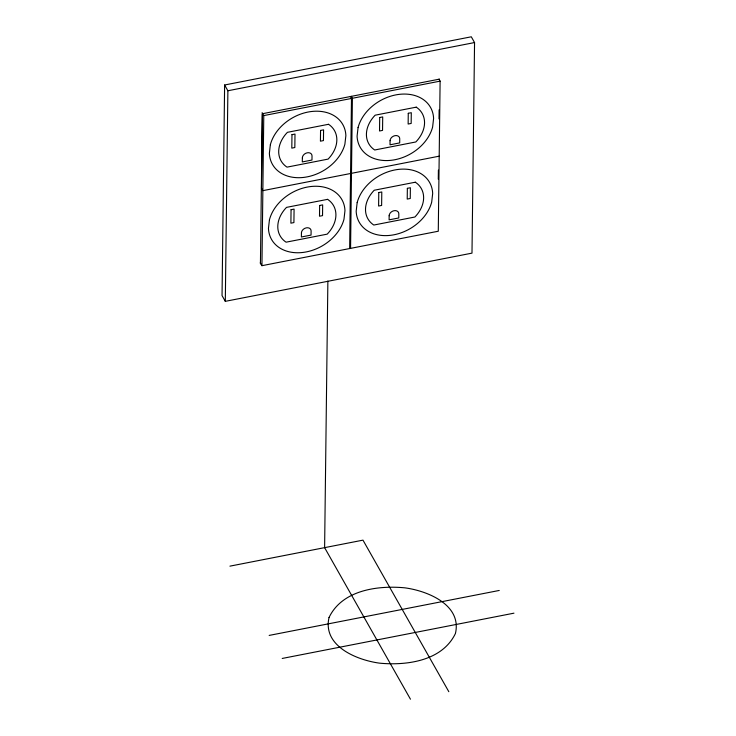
<?xml version="1.0" encoding="UTF-8"?>
<svg xmlns="http://www.w3.org/2000/svg" width="736" height="736" viewBox="0 0 736 736"><rect width="100%" height="100%" fill="white"/><g stroke="black" fill="none" stroke-linecap="round" stroke-linejoin="round"><path stroke-width="1.1" d="M224.618 84.999L222.042 295.578L225.308 301.337L471.988 253.138L474.554 42.559L471.298 36.8L224.618 84.999L227.884 90.758L225.308 301.337M260.434 263.847L262.264 113.758L439.502 79.12M261.482 188.775L262.402 113.73M439.006 79.175L440.11 81.135L438.279 231.233L261.942 265.687L263.773 115.589L262.108 112.654M327.87 281.042L324.613 547.648L410.458 699.2M349.655 248.547L351.486 98.449L350.382 96.49M350.566 248.372L352.397 98.274L351.284 96.315M438.279 179.188L438.398 170.09M439.015 118.919L439.134 109.82M227.884 90.758L474.554 42.559M263.773 115.589L440.11 81.135M439.19 156.179L262.862 190.642L261.749 188.683M229.926 566.15L362.977 540.15L448.822 691.702M269.164 635.416L499.247 590.456M282.21 658.453L513.958 613.171M260.277 262.752L261.942 265.687M291.06 209.696L290.895 223.174L293.912 222.585L294.078 209.107L291.06 209.696M291.971 134.651L291.806 148.129L294.832 147.531L294.998 134.062L291.971 134.651M301.438 232.889L301.392 236.983L311.052 235.097L311.107 231.003A5.106 3.864 -29.5 0 0 306.323 227.847A5.106 3.864 -29.5 0 0 301.438 232.889M302.358 157.844L302.303 161.938L311.972 160.043L312.027 155.949A5.106 3.864 -29.5 0 0 307.243 152.803A5.106 3.864 -29.5 0 0 302.358 157.844M319.645 205.473L319.507 216.218L322.534 215.63L322.662 204.884L319.645 205.473M320.556 130.428L320.427 141.174L323.444 140.585L323.582 129.84L320.556 130.428M378.773 192.556L378.608 206.034L381.625 205.445L381.791 191.967L378.773 192.556M379.693 117.512L379.528 130.99L382.545 130.392L382.711 116.923L379.693 117.512M389.151 215.749L389.105 219.843L398.774 217.957L398.82 213.863A5.106 3.864 -29.5 0 0 394.036 210.708A5.106 3.864 -29.5 0 0 389.151 215.749M390.071 140.705L390.025 144.799L399.685 142.904L399.74 138.81A5.106 3.864 -29.5 0 0 394.956 135.663A5.106 3.864 -29.5 0 0 390.071 140.705M407.358 188.333L407.22 199.079L410.246 198.49L410.375 187.744L407.358 188.333M408.268 113.289L408.14 124.034L411.166 123.446L411.295 112.7L408.268 113.289M329.038 617.504C322.35 646.199 357.07 660.174 379.702 663.173C406.898 665.74 442.318 660.891 455.437 633.484C462.125 604.79 427.404 590.815 404.772 587.825C377.577 585.249 342.157 590.097 329.038 617.504M270.36 144.707L269.376 153.309A40.425 30.608 -29.5 0 0 303.858 177.394A40.425 30.608 -29.5 0 0 344.89 144.21L345.874 135.608A40.425 30.608 -29.5 0 0 311.402 111.513A40.425 30.608 -29.5 0 0 270.36 144.707M269.45 219.751L268.456 228.353A40.425 30.608 -29.5 0 0 302.938 252.448A40.425 30.608 -29.5 0 0 343.979 219.254L344.963 210.652A40.425 30.608 -29.5 0 0 310.482 186.567A40.425 30.608 -29.5 0 0 269.45 219.751M358.073 127.567L357.089 136.169A40.425 30.608 -29.5 0 0 391.57 160.255A40.425 30.608 -29.5 0 0 432.612 127.07L433.596 118.468A40.425 30.608 -29.5 0 0 399.114 94.374A40.425 30.608 -29.5 0 0 358.073 127.567M357.162 202.612L356.178 211.214A40.425 30.608 -29.5 0 0 390.65 235.308A40.425 30.608 -29.5 0 0 431.692 202.115L432.676 193.513A40.425 30.608 -29.5 0 0 398.194 169.427A40.425 30.608 -29.5 0 0 357.162 202.612M328.532 124.292L287.426 132.324A30.7 23.248 -29.5 0 0 287.003 167.136L328.109 159.105A30.7 23.248 -29.5 0 0 328.532 124.292M416.245 107.152L375.148 115.184A30.7 23.248 -29.5 0 0 374.716 149.997L415.822 141.965A30.7 23.248 -29.5 0 0 416.245 107.152M327.612 199.346L286.516 207.377A30.7 23.248 -29.5 0 0 286.083 242.181L327.189 234.149A30.7 23.248 -29.5 0 0 327.612 199.346M415.325 182.206L374.228 190.238A30.7 23.248 -29.5 0 0 373.805 225.041L414.902 217.01A30.7 23.248 -29.5 0 0 415.325 182.206"/></g></svg>
